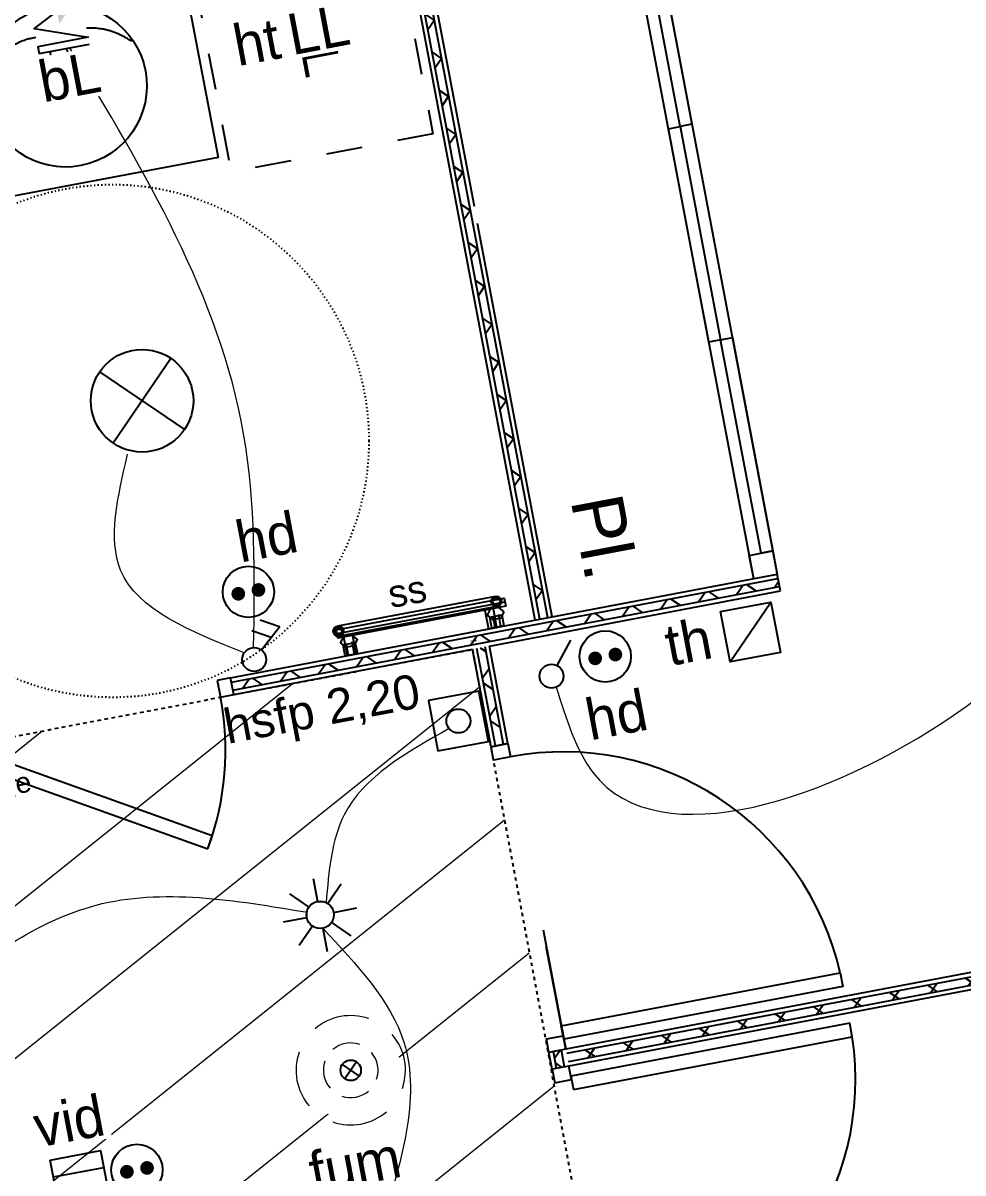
# Model space of a CAD drawing. Header units: centimetres. Extents: x 209280 to 319866, y -365283 to -277503.
# Drawn here: x 228661 to 231410, y -345471 to -342107 of the extents above; entities that cross this region are included whole.
import ezdxf

# ---------------------------------------------------------------- set-up
doc = ezdxf.new("R2010")
doc.units = ezdxf.units.CM
doc.linetypes.add('Style de ligne -1', pattern=[0.41664, 0.20828, -0.20836])
doc.linetypes.add('Style de ligne -5', pattern=[0.20828, 0.069425, -0.138855])
doc.layers.get('0').update_dxf_attribs({"color": 252})
doc.layers.add('3-BAT C-Niveau 1', color=252, linetype='Continuous')
for name, color, linetype, lineweight in [('prlm-CHAUFF-CONV', 1, 'Continuous', 25), ('prlm-ELEC-CFA', 1, 'Continuous', 25), ('prlm-ELEC-CFO', 1, 'Continuous', 25), ('prlm-ELEC-SSI', 6, 'Continuous', 25)]:
    doc.layers.add(name, color=color, linetype=linetype, lineweight=lineweight)
doc.layers.add('prlm-ZEROPLOT', color=254, linetype='Continuous', plot=False)
doc.styles.add('Geneva', font='arial.ttf')
doc.styles.add('Helvetica', font='arial.ttf')
doc.styles.add('prlm-elec-cfa', font='comic.ttf', dxfattribs={"height": 12})
doc.styles.add('prlm-elec-cfo', font='comic.ttf', dxfattribs={"height": 12})
doc.styles.add('prlm-elec-ssi', font='comic.ttf', dxfattribs={"height": 12})

# ---------------------------------------------------------------- blocks, each defined once
blk = doc.blocks.new('xi.fum')
at = {"color": 0}
blk.add_wipeout([(-10.61, -10.61), (-15, 0), (-10.61, 10.61), (0, 15), (10.61, 10.61), (15, 0), (10.61, -10.61), (0, -15)], dxfattribs=at).dxf.layer = 'prlm-ELEC-SSI'
at = {"layer": 'prlm-ELEC-SSI', "color": 0}
for points in [[(-2.12, 2.12), (2.12, -2.12)], [(2.12, 2.12), (-2.12, -2.12)]]:
    blk.add_lwpolyline(points, dxfattribs=at)
blk.add_circle((0, 0), 3, dxfattribs=at)
at = {"layer": 'prlm-ELEC-SSI', "color": 0, "lineweight": 13}
for radius, start, end in [(16, 60, 120), (16, 150, 210), (8, 60, 120), (16, 330, 30), (8, 150, 210), (8, 330, 30), (8, 240, 300), (16, 240, 300)]:
    blk.add_arc((0, 0), radius, start, end, dxfattribs=at)
blk = doc.blocks.new('xi.PCHD')
at = {"color": 0, "lineweight": 5}
blk.add_wipeout([(-7.5, -7.5), (7.5, -7.5), (7.5, 7.5), (-7.5, 7.5)], dxfattribs=at).dxf.layer = 'prlm-ELEC-CFO'
at = {"layer": 'prlm-ELEC-CFO', "color": 0, "linetype": 'ByBlock', "lineweight": 5, "const_width": 2}
for points in [[(-4, 0, 1), (-2, 0, 1)], [(2, 0, 1), (4, 0, 1)]]:
    blk.add_lwpolyline(points, format="xyb", close=True, dxfattribs=at)
at = {"layer": 'prlm-ELEC-CFO', "color": 0, "linetype": 'ByBlock', "lineweight": -2}
blk.add_circle((0, 0), 7.5, dxfattribs=at)
blk = doc.blocks.new('xi.DA')
at = {"layer": 'prlm-ELEC-CFO', "color": 0}
for points in [[(0.61, -1.67), (7.04, 4.05), (1.81, 7.01)], [(4.05, 1.39), (-1.17, 4.34)]]:
    blk.add_lwpolyline(points, dxfattribs=at)
blk.add_circle((-2, -4), 3.5, dxfattribs=at)
blk = doc.blocks.new('xi.PTCE')
at = {"layer": 'prlm-ELEC-CFO', "color": 0}
for points in [[(-10.61, 10.61), (10.61, -10.61)], [(10.61, 10.61), (-10.61, -10.61)]]:
    blk.add_lwpolyline(points, dxfattribs=at)
at = {"layer": 'prlm-ELEC-CFO', "color": 0, "linetype": 'ByBlock'}
blk.add_circle((0, 0), 15, dxfattribs=at)
blk = doc.blocks.new('xi.BL')
at = {"color": 0, "lineweight": 5}
blk.add_wipeout([(-7.5, -7.5), (7.5, -7.5), (7.5, 7.5), (-7.5, 7.5)], dxfattribs=at).dxf.layer = 'prlm-ELEC-CFO'
at = {"layer": 'prlm-ELEC-CFO', "lineweight": 5}
blk.add_hatch(color=0, dxfattribs=at).paths.add_polyline_path([(-3, 6), (-0.1, 3.7), (0, 0), (7.5, 7.5)])
at = {"layer": 'prlm-ELEC-CFO', "color": 0}
blk.add_lwpolyline([(0.95, 4.23), (-7.5, 0), (7.5, -5.5), (-7.5, -5.5), (-7.5, -7.5), (7.5, -7.5)], dxfattribs=at)
blk = doc.blocks.new('xi.PC')
at = {"color": 0, "lineweight": 5}
blk.add_wipeout([(-7.5, -7.5), (7.5, -7.5), (7.5, 7.5), (-7.5, 7.5)], dxfattribs=at).dxf.layer = 'prlm-ELEC-CFO'
at = {"layer": 'prlm-ELEC-CFO', "color": 0, "linetype": 'ByBlock', "lineweight": 5, "const_width": 2}
for points in [[(-4, 0, 1), (-2, 0, 1)], [(2, 0, 1), (4, 0, 1)]]:
    blk.add_lwpolyline(points, format="xyb", close=True, dxfattribs=at)
at = {"layer": 'prlm-ELEC-CFO', "color": 0, "linetype": 'ByBlock', "lineweight": -2}
blk.add_circle((0, 0), 7.5, dxfattribs=at)
blk = doc.blocks.new('xi.VID')
at = {"layer": 'prlm-ELEC-CFA', "color": 0, "linetype": 'ByBlock', "lineweight": -2, "flags": 128}
blk.add_lwpolyline([(-7.5, 7.5), (7.5, 7.5), (7.5, -7.5), (-7.5, -7.5)], close=True, dxfattribs=at)
at = {"layer": 'prlm-ELEC-CFA', "color": 0}
for points in [[(-7.5, 2.5), (7.5, 2.5)], [(-7.5, -2.5), (7.5, -2.5)]]:
    blk.add_lwpolyline(points, dxfattribs=at)
blk = doc.blocks.new('xi.BP')
at = {"layer": 'prlm-ELEC-CFO', "color": 0, "flags": 128}
blk.add_lwpolyline([(-7.5, -7.5), (7.5, -7.5), (7.5, 7.5), (-7.5, 7.5)], close=True, dxfattribs=at)
at = {"layer": 'prlm-ELEC-CFO', "color": 0}
blk.add_circle((0, 0), 3.5, dxfattribs=at)
blk = doc.blocks.new('xi.SPOT')
at = {"color": 0, "lineweight": 5}
blk.add_wipeout([(-4, 0), (-2.83, -2.83), (0, -4), (2.83, -2.83), (4, 0), (2.83, 2.83), (0, 4), (-2.83, 2.83)], dxfattribs=at).dxf.layer = 'prlm-ELEC-CFO'
at = {"layer": 'prlm-ELEC-CFO', "color": 0, "linetype": 'ByBlock', "lineweight": -2, "flags": 128}
for points in [[(0, 10.88), (0, 4)], [(-7.69, 7.69), (-2.83, 2.83)], [(7.69, 7.69), (2.83, 2.83)], [(-10.88, 0), (-4, 0)], [(4, 0), (10.88, 0)], [(-2.83, -2.83), (-7.69, -7.69)], [(2.83, -2.83), (7.69, -7.69)], [(0, -4), (0, -10.88)]]:
    blk.add_lwpolyline(points, dxfattribs=at)
at = {"layer": 'prlm-ELEC-CFO', "color": 0, "linetype": 'ByBlock', "lineweight": -2}
blk.add_circle((0, 0), 4, dxfattribs=at)
blk = doc.blocks.new('xi.SA')
at = {"layer": 'prlm-ELEC-CFO', "color": 0}
blk.add_lwpolyline([(0.2, -1.28), (5.5, 5.28)], dxfattribs=at)
blk.add_circle((-2, -4), 3.5, dxfattribs=at)
blk = doc.blocks.new('xi.tsl-050-050')
at = {"layer": 'prlm-CHAUFF-CONV', "linetype": 'ByBlock', "lineweight": -2}
h = blk.add_hatch(color=0, dxfattribs=at)
edge = h.paths.add_edge_path()
edge.add_arc((-23.5, 7.5), 1.5, 0, 360)
edge = h.paths.add_edge_path(flags=17)
edge.add_arc((-23.5, 7.5), 1, 0, 360)
edge = h.paths.add_edge_path()
edge.add_arc((23.5, 7.5), 1.5, 0, 360)
edge = h.paths.add_edge_path(flags=17)
edge.add_arc((23.5, 7.5), 1, 0, 360)
at = {"layer": 'prlm-CHAUFF-CONV', "color": 0, "linetype": 'ByBlock', "lineweight": -2, "flags": 128}
for points in [[(23.5, 9), (-23.5, 9)], [(23.5, 6), (-23.5, 6)]]:
    blk.add_lwpolyline(points, dxfattribs=at)
at = {"layer": 'prlm-CHAUFF-CONV', "color": 0, "linetype": 'ByBlock', "lineweight": -2}
for points in [[(-19.73, 0), (-22.27, 0), (-22.27, 6), (-19.73, 6)], [(19.73, 0), (22.27, 0), (22.27, 6), (19.73, 6)]]:
    blk.add_lwpolyline(points, close=True, dxfattribs=at)
for centre, radius in [((-23.5, 7.5), 1.5), ((-23.5, 7.5), 1), ((23.5, 7.5), 1.5), ((23.5, 7.5), 1)]:
    blk.add_circle(centre, radius, dxfattribs=at)
at = {"layer": 'prlm-ZEROPLOT', "linetype": 'ByBlock', "lineweight": -2, "flags": 128}
blk.add_lwpolyline([(-21, 0), (21, 0)], dxfattribs=at)
blk = doc.blocks.new('Groupe-90-1')
at = {"linetype": 'Continuous', "flags": 128}
blk.add_lwpolyline([(13938.16, -47681), (14016.76, -47666.08), (14027.01, -47720.12), (13948.42, -47735.03)], close=True, dxfattribs=at)
at = {"linetype": 'Continuous'}
for centre, major_axis in [((13982.44, -47699.21), (-4.43, 23.33)), ((13978.84, -47679.69), (1.47, 0.28)), ((13980.53, -47689.73), (2.46, 0.47))]:
    blk.add_ellipse(centre, major_axis=major_axis, ratio=1, dxfattribs=at)
blk.add_open_spline([(14001.83, -47686.22), (13994.3, -47681.23), (13978.96, -47684.04), (13965.71, -47686.66), (13959.65, -47694.22)], degree=2, dxfattribs=at)
blk = doc.blocks.new('Groupe-91-1')
at = {"linetype": 'Style de ligne -1', "ltscale": 50.8, "flags": 128}
blk.add_lwpolyline([(14089.87, -47713.24), (14030.93, -47724.46), (14019.71, -47665.52), (14078.65, -47654.3)], close=True, dxfattribs=at)
at = {"insert": (14061.72, -47687.16), "char_height": 10.657, "attachment_point": 2, "rotation": 280.8027, "line_spacing_factor": 1.060906, "style": 'Geneva'}
blk.add_mtext('LL', dxfattribs=at)
blk = doc.blocks.new('Groupe-92-1')
at = {"linetype": 'Continuous', "flags": 128}
for points in [[(14183.67, -47843.42), (14145.62, -47642.48), (14152.49, -47641.18), (14190.55, -47842.12)], [(14146.92, -47649.36), (14145.62, -47642.48), (14152.49, -47641.18), (14153.8, -47648.05)], [(14162.17, -47711.1), (14150.36, -47648.71), (14153.8, -47648.05), (14165.61, -47710.45)], [(14170.55, -47774.15), (14158.74, -47711.75), (14162.17, -47711.1), (14173.99, -47773.5)], [(14185.81, -47835.9), (14173.99, -47773.5), (14177.43, -47772.85), (14189.25, -47835.24)], [(14183.67, -47843.42), (14182.37, -47836.55), (14189.25, -47835.24), (14190.55, -47842.12)]]:
    blk.add_lwpolyline(points, close=True, dxfattribs=at)
blk = doc.blocks.new('Groupe-99-1')
at = {"linetype": 'Continuous'}
for p, q in [((14110.9, -47850.21), (14061.78, -47859.51)), ((14108.03, -47857.65), (14107.44, -47854.55)), ((14109.75, -47857.32), (14109.08, -47853.81)), ((14066.9, -47865.44), (14066.22, -47861.85)), ((14065.18, -47865.76), (14064.52, -47862.32))]:
    blk.add_line(p, q, dxfattribs=at)
at = {"linetype": 'Continuous', "flags": 128}
for points in [[(14111.13, -47851.42), (14062.01, -47860.72), (14061.55, -47858.31), (14110.68, -47849)], [(14110.7, -47853.01), (14109.13, -47851.75), (14106.64, -47852.24), (14105.71, -47854), (14107.28, -47855.27), (14109.77, -47854.77)], [(14110.61, -47857.16), (14107.1, -47857.82), (14106.5, -47854.64), (14110, -47853.97)], [(14062.77, -47862.09), (14064.34, -47863.35), (14066.83, -47862.85), (14067.76, -47861.09), (14066.2, -47859.83), (14063.7, -47860.33)], [(14067.75, -47865.28), (14064.17, -47865.95), (14063.56, -47862.72), (14067.14, -47862.04)]]:
    blk.add_lwpolyline(points, close=True, dxfattribs=at)
at = {"insert": (14081.57, -47843.07), "char_height": 7.993, "width": 24.9991, "attachment_point": 2, "rotation": 10.6809, "line_spacing_factor": 1.060906, "style": 'Geneva'}
blk.add_mtext('ss', dxfattribs=at)
blk = doc.blocks.new('hsfp 2.20')
at = {"insert": (0, -0.78), "char_height": 10.087, "attachment_point": 2, "line_spacing_factor": 0.834288, "style": 'Helvetica'}
blk.add_mtext('hsfp 2,20', dxfattribs=at)

msp = doc.modelspace()

# ---------------------------------------------------------------- hatches: boundary and pattern name
at = {"linetype": 'Continuous'}
h = msp.add_hatch(dxfattribs=at)
h.set_pattern_fill('02_ISOLANT', color=256, scale=10, angle=100.72344, style=0, pattern_type=2)
h.set_pattern_definition([(145.72344, (88960.93, 134700.79), (-45.055043, -66.106302), []), (235.72344, (88960.93, 134700.79), (-66.106302, 45.055043), [])])
h.paths.add_polyline_path([(230171.67, -343851.54), (230195.251, -343847.074), (229813.225, -341829.782), (229789.644, -341834.248)])
h = msp.add_hatch(dxfattribs=at)
h.set_pattern_fill('02_ISOLANT', color=256, scale=10, angle=10.751878, style=0, pattern_type=2)
h.set_pattern_definition([(55.751878, (88960.93, 134700.79), (-66.128656, 45.022227), []), (145.751878, (88960.93, 134700.79), (45.022227, 66.128656), [])])
h.paths.add_polyline_path([(229270.28, -344035.331), (229274.757, -344058.909), (230873.055, -343755.409), (230868.577, -343731.83)])
h = msp.add_hatch(dxfattribs=at)
h.set_pattern_fill('02_ISOLANT', color=256, scale=10, angle=-79.276405, style=0, pattern_type=2)
h.set_pattern_definition([(325.723595, (88960.93, 134700.79), (45.054865, 66.106423), []), (55.723595, (88960.93, 134700.79), (66.106423, -45.054865), [])])
h.paths.add_polyline_path([(230007.247, -343907.825), (229983.666, -343912.29), (229983.72, -343912.577), (230007.301, -343908.112)])
h = msp.add_hatch(dxfattribs=at)
h.set_pattern_fill('02_ISOLANT', color=256, scale=10, angle=100.72344, style=0, pattern_type=2)
h.set_pattern_definition([(145.72344, (88960.93, 134700.79), (-45.055043, -66.106302), []), (235.72344, (88960.93, 134700.79), (-66.106302, 45.055043), [])])
h.paths.add_polyline_path([(230042.276, -344221.78), (230065.857, -344217.314), (230011.858, -343932.174), (229988.28, -343936.651)])
h = msp.add_hatch(dxfattribs=at)
h.set_pattern_fill('02_ISOLANT', color=256, scale=10, angle=-169.276405, style=0, pattern_type=2)
h.set_pattern_definition([(235.723595, (88960.93, 134700.79), (66.106423, -45.054865), []), (325.723595, (88960.93, 134700.79), (-45.054865, -66.106423), [])])
h.paths.add_polyline_path([(234405.225, -344359.361), (234400.759, -344335.78), (230250.371, -345121.774), (230254.836, -345145.355)])
h = msp.add_hatch(dxfattribs=at)
h.set_pattern_fill('02_ISOLANT', color=256, scale=10, angle=100.72344, style=0, pattern_type=2)
h.set_pattern_definition([(145.72344, (88960.93, 134700.79), (-45.055043, -66.106302), []), (235.72344, (88960.93, 134700.79), (-66.106302, 45.055043), [])])
h.paths.add_polyline_path([(230220.901, -345165.013), (230244.482, -345160.547), (230235.179, -345111.423), (230211.598, -345115.888)])
at = {"layer": '3-BAT C-Niveau 1', "linetype": 'Continuous', "lineweight": 18}
h = msp.add_hatch(dxfattribs=at)
h.set_pattern_fill('BA 13', color=256, scale=10, style=0, pattern_type=2)
h.set_pattern_definition([(218.65981, (88960.93, 134700.8), (-199.24783, 287.75041), [])])
h.paths.add_polyline_path([(229975.64, -343939.552), (230422.395, -346332.929), (231086.592, -346207.145), (231300.378, -347336.025), (230642.058, -347460.697), (230651.676, -347509.585), (229549.752, -347718.445), (229130.376, -345517.034), (228691.321, -345600.181), (228700.624, -345649.308), (229090.556, -345575.463), (229336.115, -346871.404), (227960.126, -347131.987), (227449.749, -344418.627)])
h.paths.add_polyline_path([(230642.018, -347460.704), (230633.221, -347462.37), (230633.917, -347466.101)])

# ---------------------------------------------------------------- linework, layer by layer
at = {"linetype": 'Continuous', "lineweight": 25}
for p, q in [((229980.728, -342644.418), (229825.998, -341827.363)), ((230158.897, -343853.958), (229776.871, -341836.667)), ((230208.024, -343844.655), (229990.031, -342693.544)), ((229267.855, -344022.559), (230866.152, -343719.058)), ((230875.48, -343768.181), (230866.152, -343719.058)), ((230024.63, -343929.748), (230875.48, -343768.181)), ((230020.02, -343905.406), (230020.074, -343905.693)), ((229277.183, -344071.681), (229975.508, -343939.076)), ((229970.893, -343914.709), (229970.947, -343914.996)), ((230029.503, -344224.199), (229975.508, -343939.076)), ((230078.63, -344214.895), (230024.63, -343929.748)), ((229277.183, -344071.681), (229267.855, -344022.559)), ((230078.63, -344214.895), (230029.503, -344224.199)), ((234398.34, -344323.007), (230247.952, -345109.001)), ((234407.644, -344372.134), (230257.255, -345158.128)), ((230181.812, -344759.752), (230247.952, -345109.004)), ((230247.952, -345109.001), (230191.116, -344808.879)), ((230247.952, -345109.004), (230198.825, -345118.307)), ((230208.128, -345167.432), (230198.825, -345118.307)), ((230257.255, -345158.128), (230208.128, -345167.432))]:
    msp.add_line(p, q, dxfattribs=at)
at = {"linetype": 'Continuous'}
for p, q in [((230158.897, -343853.958), (229776.871, -341836.667)), ((230171.67, -343851.54), (229789.644, -341834.248)), ((230171.67, -343851.54), (229789.644, -341834.248)), ((230195.251, -343847.074), (229813.225, -341829.782)), ((230195.251, -343847.074), (229813.225, -341829.782)), ((229267.855, -344022.559), (230866.152, -343719.058)), ((229270.28, -344035.331), (230868.577, -343731.83)), ((229270.28, -344035.331), (230868.577, -343731.83)), ((229274.757, -344058.909), (230873.055, -343755.409)), ((229274.757, -344058.909), (230873.055, -343755.409)), ((229983.666, -343912.29), (229983.72, -343912.577)), ((229983.666, -343912.29), (229983.72, -343912.577)), ((230007.247, -343907.825), (230007.301, -343908.112)), ((230007.247, -343907.825), (230007.301, -343908.112)), ((230020.02, -343905.406), (230020.074, -343905.693)), ((230029.503, -344224.199), (229975.508, -343939.076)), ((230042.276, -344221.78), (229988.28, -343936.651)), ((230042.276, -344221.78), (229988.28, -343936.651)), ((230065.857, -344217.314), (230011.858, -343932.174)), ((230065.857, -344217.314), (230011.858, -343932.174)), ((229267.855, -344022.559), (229228.557, -344030.021)), ((229228.557, -344030.021), (229237.887, -344079.155)), ((229277.185, -344071.692), (229267.855, -344022.559)), ((229237.887, -344079.155), (229277.185, -344071.692)), ((229214.25, -344484.725), (228432.54, -344205.746)), ((228419.095, -344243.419), (229200.806, -344522.398)), ((234400.759, -344335.78), (230250.371, -345121.774)), ((234400.759, -344335.78), (230250.371, -345121.774)), ((234405.225, -344359.361), (230254.836, -345145.355)), ((234405.225, -344359.361), (230254.836, -345145.355)), ((234407.644, -344372.134), (230257.255, -345158.128)), ((229200.806, -344522.398), (229214.25, -344484.725)), ((231078.342, -345033.162), (230262.836, -345187.599)), ((231085.785, -345072.464), (231078.342, -345033.162)), ((230270.279, -345226.901), (231085.785, -345072.464)), ((230208.128, -345167.432), (230198.825, -345118.307)), ((230220.901, -345165.013), (230211.598, -345115.888)), ((230220.901, -345165.013), (230211.598, -345115.888)), ((230244.482, -345160.547), (230235.179, -345111.423)), ((230244.482, -345160.547), (230235.179, -345111.423)), ((230257.255, -345158.128), (230208.117, -345167.434)), ((230208.117, -345167.434), (230215.56, -345206.735)), ((230264.698, -345197.43), (230257.255, -345158.128)), ((230262.836, -345187.599), (230270.279, -345226.901)), ((230215.56, -345206.735), (230264.698, -345197.43))]:
    msp.add_line(p, q, dxfattribs=at)
at = {"linetype": 'Continuous', "flags": 128}
for points in [[(230078.63, -344214.895), (230086.073, -344254.197), (230036.935, -344263.502), (230029.492, -344224.201)], [(230234.928, -345040.231), (231050.434, -344885.794), (231057.877, -344925.095), (230242.371, -345079.532)], [(230240.51, -345069.702), (230247.952, -345109.004), (230198.814, -345118.309), (230191.372, -345079.008)]]:
    msp.add_lwpolyline(points, close=True, dxfattribs=at)
at = {"linetype": 'Style de ligne -5', "ltscale": 50.8}
msp.add_circle((228922.134, -343329.94), 750.014, dxfattribs=at)
at = {"linetype": 'Continuous'}
for centre, start, end in [((228422.458, -344233.996), 339.668756, 10.751878), ((230240.51, -345069.702), 12.793132, 100.72344), ((230264.698, -345197.43), 280.72344, 8.653749)]:
    msp.add_arc(centre, 830.542, start, end, dxfattribs=at)
at = {"layer": '3-BAT C-Niveau 1', "linetype": 'Style de ligne -1', "ltscale": 50.8, "flags": 128}
msp.add_lwpolyline([(229975.64, -343939.552), (230422.395, -346332.929), (231086.592, -346207.145), (231300.378, -347336.025), (230642.058, -347460.697), (230651.676, -347509.585), (229549.752, -347718.445), (229130.376, -345517.034), (228691.321, -345600.181), (228700.624, -345649.308), (229090.556, -345575.463), (229336.115, -346871.404), (227960.126, -347131.987), (227449.749, -344418.627)], close=True, dxfattribs=at)
at = {"layer": 'prlm-ELEC-CFO', "color": 1}
msp.add_lwpolyline([(230728.525, -343976.292), (230847.995, -343801.001)], dxfattribs=at)
at = {"layer": 'prlm-ELEC-CFO', "lineweight": 13}
for points in [[(229906.834, -344171.156), (229600.098, -344422.981), (229547.17, -344680.021)], [(228392.91, -344961.773), (228874.25, -344687.569), (229493.562, -344708.481)]]:
    msp.add_spline(points, degree=3, dxfattribs=at)

# ---------------------------------------------------------------- block references
at = {"xscale": 10, "yscale": 10, "zscale": 10}
for name in ['Groupe-92-1', 'Groupe-91-1', 'Groupe-90-1']:
    msp.add_blockref(name, (88960.928, 134700.79), dxfattribs=at)
at = {"xscale": 10, "yscale": 10, "zscale": 10, "rotation": 10.72359474372723}
msp.add_blockref('hsfp 2.20', (229523.429, -344055.43), dxfattribs=at)
at = {"layer": 'prlm-CHAUFF-CONV', "xscale": 10, "yscale": 10, "zscale": 10, "rotation": 10.72360141139323}
msp.add_blockref('xi.tsl-050-050', (229827.985, -343916.533), dxfattribs=at)
at = {"layer": 'prlm-ELEC-CFO', "xscale": 10, "yscale": 10, "zscale": 10, "rotation": 10.72360141139323}
for name, p in [('xi.PTCE', (229008.854, -343212.289)), ('xi.BP', (229933.886, -344148.947))]:
    msp.add_blockref(name, p, dxfattribs=at)
at = {"layer": 'prlm-ELEC-CFO', "xscale": 10, "yscale": 10, "zscale": 10}
msp.add_blockref('Groupe-99-1', (88960.928, 134700.79), dxfattribs=at)

# ---------------------------------------------------------------- texts
at = {"attachment_point": 2, "line_spacing_factor": 0.834288, "style": 'Helvetica'}
for s, insert, char_height, rotation in [('Pl.\\P', (230433.63, -343596.61), 151.3086, 280.723595), ('sol carrelage', (228442.18, -344339.713), 60, 10.723595)]:
    msp.add_mtext(s, dxfattribs=dict(at, insert=insert, char_height=char_height, rotation=rotation))

# ---------------------------------------------------------------- next in the draw order: block references
at = {"layer": 'prlm-ELEC-CFO', "xscale": 10, "yscale": 10, "zscale": 10, "rotation": 10.72360141139323}
msp.add_blockref('xi.PC', (228993.917, -345461.72), dxfattribs=at)

# ---------------------------------------------------------------- next in the draw order: texts
at = {"layer": 'prlm-ELEC-CFO', "lineweight": 20, "char_height": 120, "attachment_point": 5, "rotation": 10.723601, "line_spacing_factor": 0.8, "style": 'prlm-elec-cfo', "bg_fill": 3, "box_fill_scale": 1.1, "bg_fill_color": 256, "bg_fill_transparency": 0}
for s, insert in [('LL', (229524.595, -342126.342)), ('hd', (229372.875, -343611.2)), ('hd', (230396.037, -344131.327))]:
    msp.add_mtext(s, dxfattribs=dict(at, insert=insert))
at = {"layer": 'prlm-ELEC-SSI', "lineweight": 20, "insert": (229620.104, -345387.796), "char_height": 120, "attachment_point": 2, "rotation": 10.723601, "line_spacing_factor": 0.8, "style": 'prlm-elec-ssi', "bg_fill": 3, "box_fill_scale": 0.95, "bg_fill_color": 256, "bg_fill_transparency": 0}
msp.add_mtext('fum', dxfattribs=at)

# ---------------------------------------------------------------- next in the draw order: block references
at = {"layer": 'prlm-ELEC-CFO', "xscale": 10, "yscale": 10, "zscale": 10, "rotation": 10.72360141139323}
for p in [(229319.755, -343771.27), (230363.536, -343960.131)]:
    msp.add_blockref('xi.PCHD', p, dxfattribs=at)
at = {"layer": 'prlm-ELEC-SSI', "xscale": 10, "yscale": 10, "zscale": 10, "rotation": 10.72360141139323}
msp.add_blockref('xi.fum', (229619.12, -345170.509), dxfattribs=at)

# ---------------------------------------------------------------- next in the draw order: texts
at = {"layer": 'prlm-ELEC-CFA', "lineweight": 20, "insert": (228795.026, -345319.569), "char_height": 120, "attachment_point": 5, "rotation": 10.723601, "line_spacing_factor": 0.8, "style": 'prlm-elec-cfa', "bg_fill": 3, "box_fill_scale": 1.1, "bg_fill_color": 256, "bg_fill_transparency": 0}
msp.add_mtext('vid', dxfattribs=at)
at = {"layer": 'prlm-ELEC-CFO', "lineweight": 20, "insert": (229343.661, -342163.382), "char_height": 120, "attachment_point": 5, "rotation": 10.723601, "line_spacing_factor": 0.8, "style": 'prlm-elec-cfo', "bg_fill": 3, "box_fill_scale": 1.1, "bg_fill_color": 256, "bg_fill_transparency": 0}
msp.add_mtext('ht', dxfattribs=at)

# ---------------------------------------------------------------- next in the draw order: linework, layer by layer
at = {"layer": 'prlm-ELEC-CFO', "lineweight": 13}
for points in [[(229335.211, -343934.071), (229305.828, -343308.829), (228798.021, -342179.712)], [(230220.186, -344049.87), (230327.301, -344299.596), (231380.726, -344133.103), (232152.722, -343111.765)], [(229307.748, -343949.594), (228946.254, -343708.168), (228966.594, -343368.42)], [(229537.182, -344755.324), (229774.477, -345088.62), (229704.201, -345637.255)]]:
    msp.add_spline(points, degree=3, dxfattribs=at)

# ---------------------------------------------------------------- next in the draw order: block references
at = {"layer": 'prlm-ELEC-CFA', "xscale": 10, "yscale": 10, "zscale": 10, "rotation": 10.72360141139323}
msp.add_blockref('xi.VID', (228827.853, -345493.129), dxfattribs=at)
at = {"layer": 'prlm-ELEC-CFO', "xscale": 10, "yscale": 10, "zscale": 10, "rotation": 10.72360141139323}
for name, p in [('xi.DA', (229349.062, -343926.009)), ('xi.SA', (230218.597, -343974.682))]:
    msp.add_blockref(name, p, dxfattribs=at)

# ---------------------------------------------------------------- next in the draw order: block references
msp.add_blockref('xi.SPOT', (229529.739, -344716.023), dxfattribs=at)

# ---------------------------------------------------------------- next in the draw order: texts
at = {"layer": 'prlm-ELEC-CFO', "lineweight": 20, "char_height": 120, "attachment_point": 5, "rotation": 10.723601, "line_spacing_factor": 0.8, "bg_fill": 3, "box_fill_scale": 1.1, "bg_fill_color": 256, "bg_fill_transparency": 0}
for s, insert, style in [('bL', (228796.802, -342265.261), 'prlm-elec-cfo'), ('th', (230606.62, -343917.784), 'prlm-elec-cfa')]:
    msp.add_mtext(s, dxfattribs=dict(at, insert=insert, style=style))

# ---------------------------------------------------------------- next in the draw order: linework, layer by layer
at = {"layer": 'prlm-ELEC-CFO', "linetype": 'ByBlock', "lineweight": -2, "flags": 128}
msp.add_lwpolyline([(230700.614, -343828.911), (230847.995, -343801.001), (230875.906, -343948.381), (230728.525, -343976.292)], close=True, dxfattribs=at)

# ---------------------------------------------------------------- next in the draw order: block references
at = {"layer": 'prlm-ELEC-CFO', "xscale": 10, "yscale": 10, "zscale": 10, "rotation": 10.72360141139323}
msp.add_blockref('xi.BL', (228767.31, -342109.195), dxfattribs=at)

doc.saveas('drawing.dxf')
